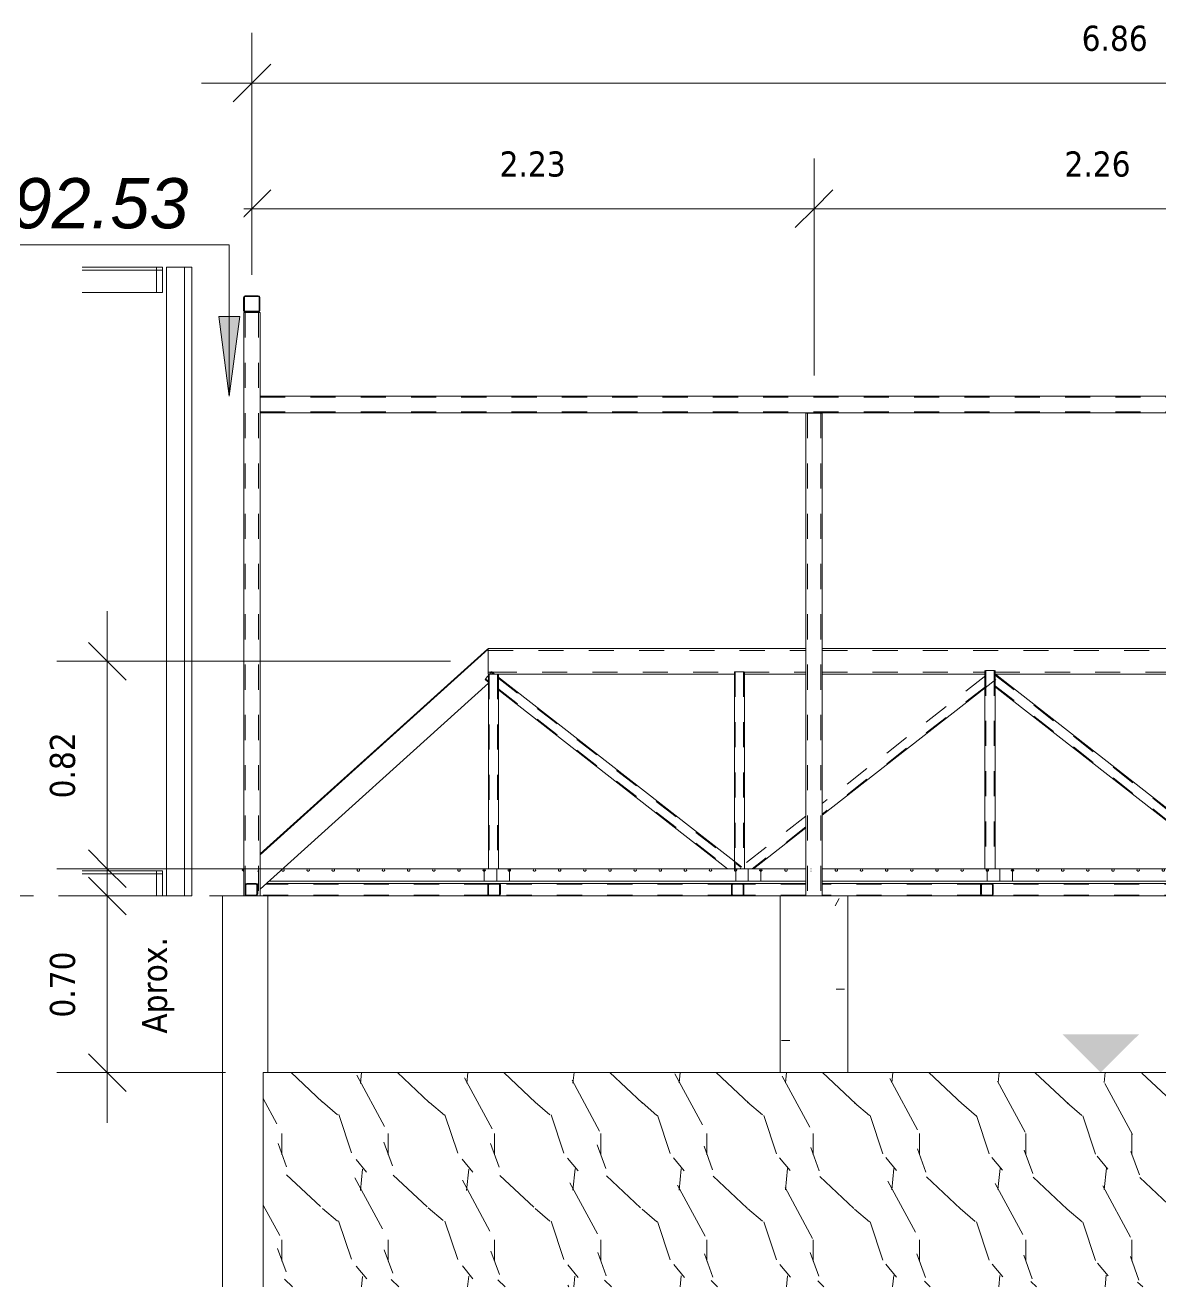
# Model space of a CAD drawing. Header units: metres. Extents: x 118 to 503, y -395 to 55.
# Drawn here: x 444.5 to 449.02, y 3.17 to 8.18 of the extents above; entities that cross this region are included whole.
import ezdxf

# ---------------------------------------------------------------- set-up
doc = ezdxf.new("R2010")
doc.units = ezdxf.units.M
doc.linetypes.add('Centre', pattern=[0.03175, 0.00635, -0.00475, 0.0159, -0.00475])
doc.linetypes.add('Overhead', pattern=[0.003969, 0.002381, -0.001587])
for name, color, linetype, lineweight in [('A-ANNO-DIMS', 7, 'Continuous', 9), ('A-ANNO-DIMS-100', 7, 'Continuous', 9), ('A-DETL-GENF', 7, 'Continuous', 9), ('A-FLOR-LEVL', 7, 'Continuous', 9), ('A-GENM', 7, 'Continuous', 9), ('A-GLAZ-CWMG', 7, 'Continuous', 9), ('A-WALL', 7, 'Continuous', 9), ('G-ANNO-DIMS', 7, 'Continuous', 9), ('S-BEAM', 7, 'Continuous', 9), ('S-COLS', 7, 'Continuous', 9)]:
    doc.layers.add(name, color=color, linetype=linetype, lineweight=lineweight)
doc.layers.add('C-TOPO', color=7, linetype='Continuous', lineweight=9, true_color=0x7f7f7f)
doc.styles.add('Arial_I', font='ariali.ttf', dxfattribs={"height": 0.2})
doc.styles.add('Tahoma_2', font='tahoma.ttf', dxfattribs={"height": 0.1})
doc.dimstyles.new('R_Tahoma_1_0', dxfattribs={"dimscale": 0.3048, "dimtxt": 0.104402, "dimasz": 0.492126, "dimexe": 0.656168, "dimexo": 0.492126, "dimgap": 0.328084, "dimtad": 1, "dimrnd": 0.01, "dimzin": 0, "dimdsep": 46, "dimtxsty": 'Tahoma_2', "dimblk1": 'OBLIQUE', "dimblk2": 'OBLIQUE', "dimsah": 1, "dimcen": 0.09, "dimdle": 0.656168, "dimazin": 2, "dimtfac": 1, "dimtdec": 4, "dimtix": 1, "dimtmove": 0, "dimatfit": 3, "dimfxl": 1, "dimtvp": 1, "dimtolj": 1, "dimtzin": 0, "dimarcsym": 2})
pattern_1 = [(0, (-467.881, 4.959), (0, 0.15), [])]
pattern_2 = [(0, (-470.218, 4.959), (0, 0.15), [])]

# ---------------------------------------------------------------- blocks, each defined once
blk = doc.blocks.new('Grating Peldaño - 1100 x 1000-1777351-Sección 05')
at = {"layer": 'A-GENM'}
for p, q in [((-470.8605, 4.8293), (-470.8615, 4.8293)), ((-470.8615, 4.8193), (-470.8605, 4.8193)), ((-470.7605, 4.8293), (-470.7615, 4.8293)), ((-470.7615, 4.8293), (-469.9105, 4.8293)), ((-470.7615, 4.8193), (-470.7605, 4.8193)), ((-470.6605, 4.8293), (-470.6615, 4.8293)), ((-470.6615, 4.8193), (-470.6605, 4.8193)), ((-470.5605, 4.8293), (-470.5615, 4.8293)), ((-470.5615, 4.8193), (-470.5605, 4.8193)), ((-470.4605, 4.8293), (-470.4615, 4.8293)), ((-470.4615, 4.8193), (-470.4605, 4.8193)), ((-470.3605, 4.8293), (-470.3615, 4.8293)), ((-470.3615, 4.8193), (-470.3605, 4.8193)), ((-470.2605, 4.8293), (-470.2615, 4.8293)), ((-470.2615, 4.8193), (-470.2605, 4.8193)), ((-470.1605, 4.8293), (-470.1615, 4.8293)), ((-470.1615, 4.8193), (-470.1605, 4.8193)), ((-470.0605, 4.8293), (-470.0615, 4.8293)), ((-470.0615, 4.8193), (-470.0605, 4.8193)), ((-469.9605, 4.8293), (-469.9615, 4.8293)), ((-469.9615, 4.8193), (-469.9605, 4.8193)), ((-469.9605, 4.8293), (-469.9105, 4.8293)), ((-469.9605, 4.7793), (-469.9605, 4.8293)), ((-469.9105, 4.7793), (-469.9105, 4.8293)), ((-469.9105, 4.7793), (-469.9105, 4.8293)), ((-469.9105, 4.7793), (-470.817, 4.7793)), ((-469.9105, 4.7793), (-469.9605, 4.7793))]:
    blk.add_line(p, q, dxfattribs=at)
for centre, start_param, end_param in [((-470.7605, 4.8243), 1.308997, 1.570796), ((-470.7605, 4.8243), 1.570796, 4.712389), ((-470.7605, 4.8243), 4.712389, 6.283185), ((-470.6605, 4.8243), 4.712389, 7.853982), ((-470.6605, 4.8243), 1.570796, 4.712389), ((-470.5605, 4.8243), 4.712389, 7.853982), ((-470.5605, 4.8243), 1.570796, 4.712389), ((-470.4605, 4.8243), 4.712389, 7.853982), ((-470.4605, 4.8243), 1.570796, 4.712389), ((-470.3605, 4.8243), 4.712389, 7.853982), ((-470.3605, 4.8243), 1.570796, 4.712389), ((-470.2605, 4.8243), 4.712389, 7.853982), ((-470.2605, 4.8243), 1.570796, 4.712389), ((-470.1605, 4.8243), 4.712389, 7.853982), ((-470.1605, 4.8243), 1.570796, 4.712389), ((-470.0605, 4.8243), 4.712389, 7.853982), ((-470.0605, 4.8243), 1.570796, 4.712389), ((-469.9605, 4.8243), 4.712389, 7.853982), ((-469.9605, 4.8243), 1.570796, 4.712389)]:
    blk.add_ellipse(centre, major_axis=(0, 0.005), ratio=1, start_param=start_param, end_param=end_param, dxfattribs=at)
blk = doc.blocks.new('Grating Peldaño - 1100 x 1000-1798489-Sección 05')
at = {"layer": 'A-GENM'}
for p, q in [((-469.9105, 4.8293), (-468.9105, 4.8293)), ((-469.9105, 4.8293), (-469.9105, 4.7793)), ((-469.9105, 4.8293), (-469.8605, 4.8293)), ((-469.9105, 4.8293), (-469.9105, 4.7793)), ((-469.8605, 4.8293), (-469.8615, 4.8293)), ((-469.8615, 4.8193), (-469.8605, 4.8193)), ((-469.8605, 4.8293), (-469.8605, 4.7793)), ((-469.7605, 4.8293), (-469.7615, 4.8293)), ((-469.7615, 4.8193), (-469.7605, 4.8193)), ((-469.6605, 4.8293), (-469.6615, 4.8293)), ((-469.6615, 4.8193), (-469.6605, 4.8193)), ((-469.5605, 4.8293), (-469.5615, 4.8293)), ((-469.5615, 4.8193), (-469.5605, 4.8193)), ((-469.4605, 4.8293), (-469.4615, 4.8293)), ((-469.4615, 4.8193), (-469.4605, 4.8193)), ((-469.3605, 4.8293), (-469.3615, 4.8293)), ((-469.3615, 4.8193), (-469.3605, 4.8193)), ((-469.2605, 4.8293), (-469.2615, 4.8293)), ((-469.2615, 4.8193), (-469.2605, 4.8193)), ((-469.1605, 4.8293), (-469.1615, 4.8293)), ((-469.1615, 4.8193), (-469.1605, 4.8193)), ((-469.0605, 4.8293), (-469.0615, 4.8293)), ((-469.0615, 4.8193), (-469.0605, 4.8193)), ((-468.9605, 4.8293), (-468.9615, 4.8293)), ((-468.9615, 4.8193), (-468.9605, 4.8193)), ((-468.9605, 4.8293), (-468.9105, 4.8293)), ((-468.9605, 4.8293), (-468.9605, 4.7793)), ((-468.9105, 4.7793), (-468.9105, 4.8293)), ((-468.9105, 4.8293), (-468.9105, 4.7793)), ((-468.9105, 4.7793), (-469.9105, 4.7793)), ((-469.8605, 4.7793), (-469.9105, 4.7793)), ((-468.9105, 4.7793), (-468.9605, 4.7793))]:
    blk.add_line(p, q, dxfattribs=at)
for centre, start_param, end_param in [((-469.8605, 4.8243), 4.712389, 7.853982), ((-469.8605, 4.8243), 1.570796, 4.712389), ((-469.7605, 4.8243), 4.712389, 7.853982), ((-469.7605, 4.8243), 1.570796, 4.712389), ((-469.6605, 4.8243), 4.712389, 7.853982), ((-469.6605, 4.8243), 1.570796, 4.712389), ((-469.5605, 4.8243), 4.712389, 7.853982), ((-469.5605, 4.8243), 1.570796, 4.712389), ((-469.4605, 4.8243), 4.712389, 7.853982), ((-469.4605, 4.8243), 1.570796, 4.712389), ((-469.3605, 4.8243), 4.712389, 7.853982), ((-469.3605, 4.8243), 1.570796, 4.712389), ((-469.2605, 4.8243), 4.712389, 7.853982), ((-469.2605, 4.8243), 1.570796, 4.712389), ((-469.1605, 4.8243), 4.712389, 7.853982), ((-469.1605, 4.8243), 1.570796, 4.712389), ((-469.0605, 4.8243), 4.712389, 7.853982), ((-469.0605, 4.8243), 1.570796, 4.712389), ((-468.9605, 4.8243), 4.712389, 7.853982), ((-468.9605, 4.8243), 1.570796, 3.141593), ((-468.9605, 4.8243), 3.141591, 4.712386)]:
    blk.add_ellipse(centre, major_axis=(0, 0.005), ratio=1, start_param=start_param, end_param=end_param, dxfattribs=at)
blk = doc.blocks.new('Grating Peldaño - 1100 x 1000-V82-Sección 05')
at = {"layer": 'A-GENM'}
for p, q in [((-468.9105, 4.8293), (-468.6817, 4.8293)), ((-468.9105, 4.8293), (-468.9105, 4.7793)), ((-468.9105, 4.8293), (-468.8605, 4.8293)), ((-468.9105, 4.7793), (-468.9105, 4.8293)), ((-468.8605, 4.8293), (-468.8615, 4.8293)), ((-468.8615, 4.8193), (-468.8605, 4.8193)), ((-468.8605, 4.7793), (-468.8605, 4.8293)), ((-468.7605, 4.8293), (-468.7615, 4.8293)), ((-468.7615, 4.8193), (-468.7605, 4.8193)), ((-468.6605, 4.8293), (-468.6615, 4.8293)), ((-468.6615, 4.8193), (-468.6605, 4.8193)), ((-468.6168, 4.8293), (-467.9105, 4.8293)), ((-468.5605, 4.8293), (-468.5615, 4.8293)), ((-468.5615, 4.8193), (-468.5605, 4.8193)), ((-468.4605, 4.8293), (-468.4615, 4.8293)), ((-468.4615, 4.8193), (-468.4605, 4.8193)), ((-468.3605, 4.8293), (-468.3615, 4.8293)), ((-468.3615, 4.8193), (-468.3605, 4.8193)), ((-468.2605, 4.8293), (-468.2615, 4.8293)), ((-468.2615, 4.8193), (-468.2605, 4.8193)), ((-468.1605, 4.8293), (-468.1615, 4.8293)), ((-468.1615, 4.8193), (-468.1605, 4.8193)), ((-468.0605, 4.8293), (-468.0615, 4.8293)), ((-468.0615, 4.8193), (-468.0605, 4.8193)), ((-467.9605, 4.8293), (-467.9615, 4.8293)), ((-467.9615, 4.8193), (-467.9605, 4.8193)), ((-467.9605, 4.8293), (-467.9105, 4.8293)), ((-467.9605, 4.7793), (-467.9605, 4.8293)), ((-467.9105, 4.7793), (-467.9105, 4.8293)), ((-467.9105, 4.7793), (-467.9105, 4.8293)), ((-468.6817, 4.7793), (-468.9105, 4.7793)), ((-468.8605, 4.7793), (-468.9105, 4.7793)), ((-467.9105, 4.7793), (-468.6168, 4.7793)), ((-467.9105, 4.7793), (-467.9605, 4.7793))]:
    blk.add_line(p, q, dxfattribs=at)
for centre, start_param, end_param in [((-468.8605, 4.8243), 4.712389, 7.853982), ((-468.8605, 4.8243), 1.570796, 4.712389), ((-468.7605, 4.8243), 4.712389, 7.853982), ((-468.7605, 4.8243), 1.570796, 4.712389), ((-468.5605, 4.8243), 4.712389, 7.853982), ((-468.5605, 4.8243), 1.570796, 4.712389), ((-468.4605, 4.8243), 4.712389, 7.853982), ((-468.4605, 4.8243), 1.570796, 4.712389), ((-468.3605, 4.8243), 4.712389, 7.853982), ((-468.3605, 4.8243), 1.570796, 4.712389), ((-468.2605, 4.8243), 4.712389, 7.853982), ((-468.2605, 4.8243), 1.570796, 4.712389), ((-468.1605, 4.8243), 4.712389, 7.853982), ((-468.1605, 4.8243), 1.570796, 4.712389), ((-468.0605, 4.8243), 4.712389, 7.853982), ((-468.0605, 4.8243), 1.570796, 4.712389), ((-467.9605, 4.8243), 4.712389, 7.853982), ((-467.9605, 4.8243), 1.570796, 4.712389)]:
    blk.add_ellipse(centre, major_axis=(0, 0.005), ratio=1, start_param=start_param, end_param=end_param, dxfattribs=at)
blk = doc.blocks.new('RHS-Rectangular Hollow Section - 50 x 50-1799299-Sección 05')
at = {"layer": 'S-BEAM'}
for p, q in [((-466.9193, 4.7713), (-466.9565, 4.7713)), ((-466.9565, 4.7681), (-466.9193, 4.7681)), ((-466.9629, 4.7649), (-466.9629, 4.7277)), ((-466.9597, 4.7277), (-466.9597, 4.7649)), ((-466.9193, 4.7245), (-466.9565, 4.7245)), ((-466.9565, 4.7213), (-466.9193, 4.7213)), ((-466.9161, 4.7649), (-466.9161, 4.7277)), ((-466.9129, 4.7277), (-466.9129, 4.7649))]:
    blk.add_line(p, q, dxfattribs=at)
for centre, radius, start, end in [((-466.9565, 4.7649), 0.0064, 90, 180), ((-466.9565, 4.7649), 0.0032, 90, 180), ((-466.9193, 4.7649), 0.0064, 0, 90), ((-466.9193, 4.7649), 0.0032, 0, 90), ((-466.9565, 4.7277), 0.0064, 180, 270), ((-466.9565, 4.7277), 0.0032, 180, 270), ((-466.9193, 4.7277), 0.0064, 270, 0), ((-466.9193, 4.7277), 0.0032, 270, 0)]:
    blk.add_arc(centre, radius, start, end, dxfattribs=at)
blk = doc.blocks.new('RHS-Rectangular Hollow Section - 50 x 50-1799764-Sección 05')
at = {"layer": 'S-BEAM'}
for p, q in [((-468.9343, 4.7713), (-468.9715, 4.7713)), ((-468.9715, 4.7681), (-468.9343, 4.7681)), ((-468.9779, 4.7649), (-468.9779, 4.7277)), ((-468.9747, 4.7277), (-468.9747, 4.7649)), ((-468.9343, 4.7245), (-468.9715, 4.7245)), ((-468.9715, 4.7213), (-468.9343, 4.7213)), ((-468.9311, 4.7649), (-468.9311, 4.7277)), ((-468.9279, 4.7277), (-468.9279, 4.7649))]:
    blk.add_line(p, q, dxfattribs=at)
for centre, radius, start, end in [((-468.9715, 4.7649), 0.0064, 90, 180), ((-468.9715, 4.7649), 0.0032, 90, 180), ((-468.9343, 4.7649), 0.0064, 0, 90), ((-468.9343, 4.7649), 0.0032, 0, 90), ((-468.9715, 4.7277), 0.0064, 180, 270), ((-468.9715, 4.7277), 0.0032, 180, 270), ((-468.9343, 4.7277), 0.0064, 270, 0), ((-468.9343, 4.7277), 0.0032, 270, 0)]:
    blk.add_arc(centre, radius, start, end, dxfattribs=at)
blk = doc.blocks.new('RHS-Rectangular Hollow Section - 50 x 50-1805022-Sección 05')
at = {"layer": 'S-BEAM'}
for p, q in [((-470.8673, 4.7713), (-470.9045, 4.7713)), ((-470.9045, 4.7681), (-470.8673, 4.7681)), ((-470.9109, 4.7649), (-470.9109, 4.7277)), ((-470.9077, 4.7277), (-470.9077, 4.7649)), ((-470.8673, 4.7245), (-470.9045, 4.7245)), ((-470.9045, 4.7213), (-470.8673, 4.7213)), ((-470.8641, 4.7649), (-470.8641, 4.7277)), ((-470.8609, 4.7277), (-470.8609, 4.7649))]:
    blk.add_line(p, q, dxfattribs=at)
for centre, radius, start, end in [((-470.9045, 4.7649), 0.0064, 90, 180), ((-470.9045, 4.7649), 0.0032, 90, 180), ((-470.8673, 4.7649), 0.0064, 0, 90), ((-470.8673, 4.7649), 0.0032, 0, 90), ((-470.9045, 4.7277), 0.0064, 180, 270), ((-470.9045, 4.7277), 0.0032, 180, 270), ((-470.8673, 4.7277), 0.0064, 270, 0), ((-470.8673, 4.7277), 0.0032, 270, 0)]:
    blk.add_arc(centre, radius, start, end, dxfattribs=at)
blk = doc.blocks.new('RHS-Rectangular Hollow Section - 50 x 50-1803755-Sección 05')
at = {"layer": 'S-BEAM', "linetype": 'Overhead'}
for p, q in [((-469.9395, 4.7681), (-470.8294, 4.7681)), ((-468.9715, 4.7681), (-469.9023, 4.7681)), ((-468.6817, 4.7681), (-468.9343, 4.7681)), ((-467.9805, 4.7681), (-468.6168, 4.7681)), ((-466.9565, 4.7681), (-467.9433, 4.7681)), ((-466.4252, 4.7681), (-466.9193, 4.7681)), ((-465.9815, 4.7681), (-466.3603, 4.7681)), ((-465.0175, 4.7681), (-465.9443, 4.7681)), ((-464.0744, 4.7681), (-464.9803, 4.7681)), ((-463.9545, 4.7681), (-463.9891, 4.7681)), ((-463.9075, 4.7681), (-463.9173, 4.7681)), ((-469.9395, 4.7245), (-470.8514, 4.7245)), ((-468.9715, 4.7245), (-469.9023, 4.7245)), ((-468.6817, 4.7245), (-468.9343, 4.7245)), ((-467.9805, 4.7245), (-468.6167, 4.7245)), ((-466.9565, 4.7245), (-467.9433, 4.7245)), ((-466.4252, 4.7245), (-466.9193, 4.7245)), ((-465.9815, 4.7245), (-466.3602, 4.7245)), ((-465.0175, 4.7245), (-465.9443, 4.7245)), ((-464.0744, 4.7245), (-464.9803, 4.7245)), ((-463.9545, 4.7245), (-463.9891, 4.7245)), ((-463.9075, 4.7245), (-463.9173, 4.7245))]:
    blk.add_line(p, q, dxfattribs=at)
at = {"layer": 'S-BEAM'}
for p, q in [((-469.9395, 4.7713), (-470.8259, 4.7713)), ((-468.9715, 4.7713), (-469.9023, 4.7713)), ((-468.6817, 4.7713), (-468.9343, 4.7713)), ((-467.9805, 4.7713), (-468.6168, 4.7713)), ((-466.9565, 4.7713), (-467.9433, 4.7713)), ((-466.4252, 4.7713), (-466.9193, 4.7713)), ((-465.9815, 4.7713), (-466.3603, 4.7713)), ((-465.0175, 4.7713), (-465.9443, 4.7713)), ((-464.0744, 4.7713), (-464.9803, 4.7713)), ((-463.9545, 4.7713), (-463.9891, 4.7713)), ((-463.9075, 4.7713), (-463.9173, 4.7713)), ((-463.9075, 4.7649), (-463.9075, 4.7713)), ((-470.8108, 4.7213), (-469.9395, 4.7213)), ((-469.9023, 4.7213), (-468.9715, 4.7213)), ((-468.9343, 4.7213), (-468.7842, 4.7213)), ((-468.5142, 4.7213), (-467.9805, 4.7213)), ((-467.9433, 4.7213), (-466.9565, 4.7213)), ((-466.9193, 4.7213), (-466.5277, 4.7213)), ((-466.2577, 4.7213), (-465.9815, 4.7213)), ((-465.9443, 4.7213), (-465.0175, 4.7213)), ((-464.9803, 4.7213), (-464.2111, 4.7213)), ((-463.9075, 4.7649), (-463.9075, 4.7277)), ((-463.9075, 4.7213), (-463.9075, 4.7277))]:
    blk.add_line(p, q, dxfattribs=at)
blk = doc.blocks.new('M_Concrete-Rectangular-Column - 270 x 400-V85-Sección 05')
at = {"layer": 'S-COLS'}
h = blk.add_hatch(dxfattribs=at)
h.set_pattern_fill('FP_908', color=256, style=0, pattern_type=2)
h.set_pattern_definition([(0, (-466.837, 4.959), (0.8128, 0.2032), [0.03353, -0.57607, 0.03353, -0.57607, -3.251]), (0, (-466.837, 4.959), (0.8128, 0.2032), [-1.219, 0.03353, -1.186, 0.03353, -0.57607, -1.422]), (0, (-466.837, 4.959), (0.8128, 0.2032), [-3.048, 0.03353, -0.37287, 0.03353, -0.98247]), (120, (-466.532, 5.061), (-0.582376, 0.602305), [0.03353, -0.57607, 0.03353, -0.57607, -3.251]), (120, (-466.532, 5.061), (-0.582376, 0.602305), [-1.219, 0.03353, -1.186, 0.03353, -0.57607, -1.422]), (120, (-466.532, 5.061), (-0.582376, 0.602305), [-3.048, 0.03353, -0.37287, 0.03353, -0.98247]), (240, (-466.431, 5.467), (-0.230424, -0.805505), [0.03353, -0.57607, 0.03353, -0.57607, -3.251]), (240, (-466.431, 5.467), (-0.230424, -0.805505), [-1.219, 0.03353, -1.186, 0.03353, -0.57607, -1.422]), (240, (-466.431, 5.467), (-0.230424, -0.805505), [-3.048, 0.03353, -0.37287, 0.03353, -0.98247])])
h.paths.add_polyline_path([(-468.5142, 4.0188), (-468.5142, 4.7213), (-468.7842, 4.7213), (-468.7842, 4.0188)])
for p, q in [((-468.7842, 4.7213), (-468.7842, 4.0188)), ((-468.5142, 4.7213), (-468.7842, 4.7213)), ((-468.5142, 4.7213), (-468.5142, 4.0188))]:
    blk.add_line(p, q, dxfattribs=at)
blk = doc.blocks.new('M_C-Channel - C100X8-1805023-Sección 05')
at = {"layer": 'S-BEAM'}
for p, q in [((-469.9473, 5.7029), (-470.8515, 4.8881)), ((-470.8515, 4.8853), (-469.9449, 5.7023)), ((-469.9473, 5.7029), (-469.9449, 5.7029)), ((-469.9027, 5.6032), (-469.904, 5.6021)), ((-469.9429, 5.567), (-470.851, 4.7487)), ((-470.9164, 4.8296), (-470.922, 4.8245)), ((-470.919, 4.8245), (-470.922, 4.8245)), ((-470.919, 4.8245), (-470.9164, 4.8269)), ((-470.9164, 4.8217), (-470.919, 4.8245))]:
    blk.add_line(p, q, dxfattribs=at)
blk.add_ellipse((-470.9215, 4.8245), major_axis=(-0.00502, 0.00557), ratio=0.056298, start_param=1.520106, end_param=2.829103, dxfattribs=at)
blk = doc.blocks.new('M_C-Channel - C100X8-1802283-Sección 05')
at = {"layer": 'S-BEAM'}
for p, q in [((-469.9449, 5.6032), (-469.9449, 5.7052)), ((-469.9449, 5.7052), (-468.6817, 5.7052)), ((-468.6167, 5.7052), (-466.4252, 5.7052)), ((-466.3602, 5.7052), (-464.9464, 5.7052)), ((-464.9464, 5.7052), (-464.9464, 5.6032)), ((-469.9429, 5.6032), (-469.9449, 5.6032)), ((-468.964, 5.6032), (-469.9047, 5.6032)), ((-468.6817, 5.6032), (-468.9278, 5.6032)), ((-467.9679, 5.6032), (-468.6167, 5.6032)), ((-466.9602, 5.6032), (-467.9316, 5.6032)), ((-466.4252, 5.6032), (-466.9266, 5.6032)), ((-464.9464, 5.6032), (-466.3602, 5.6032))]:
    blk.add_line(p, q, dxfattribs=at)
at = {"layer": 'S-BEAM', "linetype": 'Overhead'}
for p, q in [((-469.9449, 5.6977), (-468.6817, 5.6977)), ((-468.6167, 5.6977), (-466.4252, 5.6977)), ((-466.3602, 5.6977), (-464.9464, 5.6977)), ((-469.9449, 5.6107), (-469.9338, 5.6107)), ((-469.9301, 5.6107), (-468.964, 5.6107)), ((-468.9278, 5.6107), (-468.6817, 5.6107)), ((-468.6167, 5.6107), (-467.9679, 5.6107)), ((-467.9316, 5.6107), (-466.9602, 5.6107)), ((-466.9266, 5.6107), (-466.4252, 5.6107)), ((-466.3602, 5.6107), (-464.9464, 5.6107))]:
    blk.add_line(p, q, dxfattribs=at)
blk = doc.blocks.new('RHS-Rectangular Hollow Section - 40 x 40-1802532-Sección 05')
at = {"layer": 'S-BEAM'}
for p, q in [((-469.9565, 5.5816), (-469.9408, 5.5693)), ((-469.9526, 5.5867), (-469.956, 5.5823)), ((-469.9526, 5.5867), (-469.9405, 5.6021)), ((-469.9396, 5.6032), (-469.9358, 5.6081)), ((-469.9324, 5.6125), (-469.9358, 5.6081)), ((-469.9192, 5.6032), (-469.9319, 5.6131)), ((-468.9376, 4.8363), (-469.9071, 5.5937)), ((-469.9071, 5.543), (-468.9937, 4.8293)), ((-468.9415, 4.8312), (-468.943, 4.8293))]:
    blk.add_line(p, q, dxfattribs=at)
at = {"layer": 'S-BEAM', "linetype": 'Overhead'}
for p, q in [((-469.9546, 5.5841), (-469.9405, 5.5732)), ((-469.9339, 5.6106), (-469.9244, 5.6032)), ((-469.9071, 5.5897), (-468.9395, 4.8338)), ((-469.9071, 5.547), (-468.9885, 4.8293))]:
    blk.add_line(p, q, dxfattribs=at)
blk = doc.blocks.new('RHS-Rectangular Hollow Section - 40 x 40-1802551-Sección 05')
at = {"layer": 'S-BEAM', "linetype": 'Overhead'}
for p, q in [((-467.9664, 5.5972), (-468.6167, 5.0892)), ((-467.9286, 5.5841), (-467.9329, 5.5808)), ((-467.9664, 5.5546), (-468.6167, 5.0465)), ((-468.6817, 5.0384), (-468.9436, 4.8338)), ((-468.6817, 4.9958), (-468.8947, 4.8293))]:
    blk.add_line(p, q, dxfattribs=at)
at = {"layer": 'S-BEAM'}
for p, q in [((-468.6167, 5.0425), (-467.9267, 5.5816)), ((-467.9329, 5.5897), (-467.9306, 5.5867)), ((-468.8895, 4.8293), (-468.6817, 4.9917)), ((-468.9402, 4.8293), (-468.9417, 4.8312))]:
    blk.add_line(p, q, dxfattribs=at)
blk = doc.blocks.new('RHS-Rectangular Hollow Section - 40 x 40-V86-Sección 05')
at = {"layer": 'S-BEAM'}
for p, q in [((-466.9472, 4.8363), (-467.933, 5.6065)), ((-467.933, 5.5557), (-467.0033, 4.8293)), ((-466.9511, 4.8312), (-466.9526, 4.8293)), ((-466.9511, 4.8312), (-466.9472, 4.8363))]:
    blk.add_line(p, q, dxfattribs=at)
at = {"layer": 'S-BEAM', "linetype": 'Overhead'}
for p, q in [((-467.933, 5.6024), (-466.9492, 4.8338)), ((-467.933, 5.5598), (-466.9981, 4.8293))]:
    blk.add_line(p, q, dxfattribs=at)
blk = doc.blocks.new('RHS-Rectangular Hollow Section - 40 x 40-1802787-Sección 05')
at = {"layer": 'S-BEAM'}
for p, q in [((-469.9438, 5.6032), (-469.9438, 4.8293)), ((-469.9374, 5.6032), (-469.9436, 5.6032)), ((-469.9374, 5.6032), (-469.9102, 5.6032)), ((-469.904, 5.6032), (-469.9102, 5.6032)), ((-469.9038, 4.8293), (-469.9038, 5.6032))]:
    blk.add_line(p, q, dxfattribs=at)
at = {"layer": 'S-BEAM', "linetype": 'Overhead'}
for p, q in [((-469.9406, 5.6032), (-469.9406, 4.8293)), ((-469.907, 5.6032), (-469.907, 4.8293))]:
    blk.add_line(p, q, dxfattribs=at)
blk = doc.blocks.new('RHS-Rectangular Hollow Section - 40 x 40-V89-Sección 05')
at = {"layer": 'S-BEAM'}
for p, q in [((-468.9659, 5.6124), (-468.9659, 4.8505)), ((-468.9595, 5.6124), (-468.9651, 5.6124)), ((-468.9595, 5.6124), (-468.9323, 5.6124)), ((-468.9268, 5.6124), (-468.9323, 5.6124)), ((-468.9259, 4.8293), (-468.9259, 5.6124)), ((-468.9659, 4.8504), (-468.9659, 4.8293))]:
    blk.add_line(p, q, dxfattribs=at)
at = {"layer": 'S-BEAM', "linetype": 'Overhead'}
for p, q in [((-468.9627, 5.6124), (-468.9627, 4.848)), ((-468.9291, 5.6124), (-468.9291, 4.8293)), ((-468.9627, 4.8479), (-468.9627, 4.8293))]:
    blk.add_line(p, q, dxfattribs=at)
blk = doc.blocks.new('RHS-Rectangular Hollow Section - 40 x 40-V90-Sección 05')
at = {"layer": 'S-BEAM'}
for p, q in [((-467.9697, 5.6176), (-467.9697, 4.8293)), ((-467.9633, 5.6176), (-467.9679, 5.6176)), ((-467.9633, 5.6176), (-467.9361, 5.6176)), ((-467.9316, 5.6176), (-467.9361, 5.6176)), ((-467.9297, 4.8293), (-467.9297, 5.6176))]:
    blk.add_line(p, q, dxfattribs=at)
at = {"layer": 'S-BEAM', "linetype": 'Overhead'}
for p, q in [((-467.9665, 5.6176), (-467.9665, 4.8293)), ((-467.9329, 5.6176), (-467.9329, 4.8293))]:
    blk.add_line(p, q, dxfattribs=at)
blk = doc.blocks.new('FCA_N_Columna de acero - 65x65mm-1805024-Sección 05')
at = {"layer": 'S-COLS'}
for p, q in [((-466.4252, 6.6413), (-466.4252, 4.7213)), ((-466.4252, 6.6413), (-466.4132, 6.6413)), ((-466.3722, 6.6413), (-466.4132, 6.6413)), ((-466.3722, 6.6413), (-466.3602, 6.6413)), ((-466.3602, 4.7213), (-466.3602, 6.6413))]:
    blk.add_line(p, q, dxfattribs=at)
at = {"layer": 'S-COLS', "linetype": 'Overhead'}
for p, q in [((-466.4192, 6.6413), (-466.4192, 4.7213)), ((-466.3662, 6.6413), (-466.3662, 4.7213))]:
    blk.add_line(p, q, dxfattribs=at)
blk = doc.blocks.new('FCA_N_Columna de acero - 65x65mm-1805007-Sección 05')
at = {"layer": 'S-COLS'}
for p, q in [((-470.9164, 7.0413), (-470.9164, 4.7213)), ((-470.9164, 7.0413), (-470.9044, 7.0413)), ((-470.8634, 7.0413), (-470.9044, 7.0413)), ((-470.8634, 7.0413), (-470.8514, 7.0413)), ((-470.8514, 6.7048), (-470.8514, 7.0413)), ((-470.8514, 4.7213), (-470.8514, 6.6462)), ((-470.9164, 4.7213), (-470.9045, 4.7213)), ((-470.8634, 4.7213), (-470.8673, 4.7213)), ((-470.8634, 4.7213), (-470.8514, 4.7213))]:
    blk.add_line(p, q, dxfattribs=at)
at = {"layer": 'S-COLS', "linetype": 'Overhead'}
for p, q in [((-470.9104, 7.0413), (-470.9104, 4.7649)), ((-470.8574, 7.0413), (-470.8574, 4.7213)), ((-470.9104, 4.7277), (-470.9104, 4.7213))]:
    blk.add_line(p, q, dxfattribs=at)
blk = doc.blocks.new('RHS-Rectangular Hollow Section - 65 x 65-1805353-Sección 05')
at = {"layer": 'S-BEAM'}
for p, q in [((-464.0481, 6.708), (-470.8514, 6.708)), ((-470.8514, 6.708), (-470.8514, 6.7016)), ((-470.8514, 6.6494), (-470.8514, 6.7016)), ((-464.0481, 6.7016), (-464.0481, 6.7078)), ((-464.0481, 6.7016), (-464.0481, 6.6494)), ((-470.8514, 6.6494), (-470.8514, 6.643)), ((-470.8514, 6.643), (-464.0481, 6.643)), ((-464.0481, 6.6432), (-464.0481, 6.6494))]:
    blk.add_line(p, q, dxfattribs=at)
at = {"layer": 'S-BEAM', "linetype": 'Overhead'}
for p, q in [((-470.8514, 6.7048), (-464.0481, 6.7048)), ((-470.8514, 6.6462), (-464.0481, 6.6462))]:
    blk.add_line(p, q, dxfattribs=at)
blk = doc.blocks.new('RHS-Rectangular Hollow Section - 65 x 65-1805227-Sección 05')
at = {"layer": 'S-BEAM'}
for p, q in [((-464.054, 7.1015), (-464.054, 7.0493)), ((-464.0508, 7.0493), (-464.0508, 7.1015)), ((-463.9954, 7.1079), (-464.0476, 7.1079)), ((-464.0476, 7.1047), (-463.9954, 7.1047)), ((-463.9922, 7.1015), (-463.9922, 7.0493)), ((-463.989, 7.0493), (-463.989, 7.1015)), ((-463.9954, 7.0461), (-464.0476, 7.0461)), ((-464.0476, 7.0429), (-463.9954, 7.0429))]:
    blk.add_line(p, q, dxfattribs=at)
for centre, radius, start, end in [((-464.0476, 7.1015), 0.0064, 90, 180), ((-464.0476, 7.1015), 0.0064, 90, 180), ((-464.0476, 7.1015), 0.0032, 90, 180), ((-464.0476, 7.1015), 0.0032, 90, 180), ((-463.9954, 7.1015), 0.0064, 0, 90), ((-463.9954, 7.1015), 0.0064, 0, 90), ((-463.9954, 7.1015), 0.0032, 0, 90), ((-463.9954, 7.1015), 0.0032, 0, 90), ((-464.0476, 7.0493), 0.0064, 180, 270), ((-464.0476, 7.0493), 0.0064, 180, 270), ((-464.0476, 7.0493), 0.0032, 180, 270), ((-464.0476, 7.0493), 0.0032, 180, 270), ((-463.9954, 7.0493), 0.0064, 270, 0), ((-463.9954, 7.0493), 0.0032, 270, 0), ((-463.9954, 7.0493), 0.0064, 270, 0), ((-463.9954, 7.0493), 0.0032, 270, 0)]:
    blk.add_arc(centre, radius, start, end, dxfattribs=at)
blk = doc.blocks.new('Rectangular Mullion - 25 x 100 mm-1847377-Sección 05')
at = {"layer": 'A-GLAZ-CWMG', "true_color": 0xc0c0c0}
h = blk.add_hatch(dxfattribs=at)
h.set_pattern_fill('FP_911', color=9, style=0, pattern_type=2)
h.set_pattern_definition(pattern_2)
h.paths.add_polyline_path([(-471.2627, 7.1213), (-471.2627, 7.2213), (-471.5588, 7.2213), (-471.5588, 7.1213)])
h = blk.add_hatch(dxfattribs=at)
h.set_pattern_fill('FP_910', color=9, style=0, pattern_type=2)
h.set_pattern_definition(pattern_1)
h.paths.add_polyline_path([(-471.2398, 7.1213), (-471.2398, 7.2213), (-471.2627, 7.2213), (-471.2627, 7.1213)])
at = {"layer": 'A-GLAZ-CWMG'}
for p, q in [((-471.2627, 7.2213), (-471.5588, 7.2213)), ((-471.2398, 7.2213), (-471.2627, 7.2213)), ((-471.2627, 7.2213), (-471.2627, 7.1213)), ((-471.2398, 7.1213), (-471.2398, 7.2213)), ((-471.2627, 7.1213), (-471.5588, 7.1213)), ((-471.2627, 7.1213), (-471.2398, 7.1213))]:
    blk.add_line(p, q, dxfattribs=at)
blk = doc.blocks.new('Rectangular Mullion - 25 x 100 mm-1847378-Sección 05')
at = {"layer": 'A-GLAZ-CWMG', "true_color": 0xc0c0c0}
h = blk.add_hatch(dxfattribs=at)
h.set_pattern_fill('FP_911', color=9, style=0, pattern_type=2)
h.set_pattern_definition(pattern_2)
edge = h.paths.add_edge_path()
edge.add_line((-471.5588, 4.7213), (-471.2627, 4.7213))
edge.add_line((-471.2627, 4.7213), (-471.2627, 4.8213))
edge.add_line((-471.2627, 4.8213), (-471.5588, 4.8213))
h = blk.add_hatch(dxfattribs=at)
h.set_pattern_fill('FP_910', color=9, style=0, pattern_type=2)
h.set_pattern_definition(pattern_1)
h.paths.add_polyline_path([(-471.2398, 4.7213), (-471.2398, 4.8213), (-471.2627, 4.8213), (-471.2627, 4.7213)])
at = {"layer": 'A-GLAZ-CWMG'}
for p, q in [((-471.5588, 4.8213), (-471.2627, 4.8213)), ((-471.2398, 4.8213), (-471.2627, 4.8213)), ((-471.2627, 4.8213), (-471.2627, 4.7213)), ((-471.2398, 4.7213), (-471.2398, 4.8213)), ((-471.5588, 4.7213), (-471.2627, 4.7213)), ((-471.2627, 4.7213), (-471.2398, 4.7213))]:
    blk.add_line(p, q, dxfattribs=at)
blk = doc.blocks.new('Circular Mullion - 4_-1847386-Sección 05')
at = {"layer": 'A-GLAZ-CWMG'}
for p, q in [((-471.2238, 7.2213), (-471.2238, 6.8213)), ((-471.1524, 7.2213), (-471.2238, 7.2213)), ((-471.1222, 7.2213), (-471.1524, 7.2213)), ((-471.1524, 7.2213), (-471.1524, 6.8213)), ((-471.1222, 6.8213), (-471.1222, 7.2213))]:
    blk.add_line(p, q, dxfattribs=at)
blk = doc.blocks.new('Circular Mullion - 4_-1847387-Sección 05')
at = {"layer": 'A-GLAZ-CWMG'}
for p, q in [((-471.2238, 5.8213), (-471.2238, 4.7213)), ((-471.1524, 5.8213), (-471.1524, 4.7213)), ((-471.1222, 4.7213), (-471.1222, 5.8213)), ((-471.2238, 4.7213), (-471.1524, 4.7213)), ((-471.1524, 4.7213), (-471.1222, 4.7213))]:
    blk.add_line(p, q, dxfattribs=at)
blk = doc.blocks.new('Circular Mullion - 4_-1847388-Sección 05')
at = {"layer": 'A-GLAZ-CWMG'}
for p, q in [((-471.2238, 6.8213), (-471.2238, 5.8213)), ((-471.1524, 6.8213), (-471.1524, 5.8213)), ((-471.1222, 5.8213), (-471.1222, 6.8213))]:
    blk.add_line(p, q, dxfattribs=at)
blk = doc.blocks.new('DIMBLOCK38-Sección 05')
at = {"layer": 'A-ANNO-DIMS-100'}
for p, q in [((447.6379, 7.4538), (447.6379, 7.6538)), ((449.8944, 7.4538), (449.8944, 7.6538)), ((449.8944, 7.4538), (447.6379, 7.4538)), ((447.6379, 7.4538), (447.6379, 6.7913)), ((449.8944, 7.4538), (449.8944, 6.7913))]:
    blk.add_line(p, q, dxfattribs=at)
at = {"layer": 'A-ANNO-DIMS-100', "lineweight": 18}
for p, q in [((447.6379, 7.4538), (447.7129, 7.5288)), ((449.8944, 7.4538), (449.9694, 7.5288)), ((447.6379, 7.4538), (447.5629, 7.3788)), ((449.8944, 7.4538), (449.8194, 7.3788))]:
    blk.add_line(p, q, dxfattribs=at)
at = {"layer": 'A-ANNO-DIMS-100', "color": 0, "insert": (448.6336, 7.682), "char_height": 0.1, "width": 0.318178, "attachment_point": 1, "line_spacing_factor": 0.994306, "style": 'Tahoma_2'}
blk.add_mtext('2.26', dxfattribs=at)
blk = doc.blocks.new('_Oblique')
at = {"color": 0, "linetype": 'ByBlock', "lineweight": -2}
blk.add_line((-0.5, -0.5), (0.5, 0.5), dxfattribs=at)
blk = doc.blocks.new('DIMBLOCK39-Sección 05')
at = {"layer": 'A-ANNO-DIMS-100'}
for p, q in [((445.4032, 7.4538), (445.4032, 7.6538)), ((447.6379, 7.4538), (447.6379, 7.6538)), ((447.6379, 7.4538), (445.2032, 7.4538)), ((445.4032, 7.4538), (445.4032, 7.1913)), ((447.6379, 7.4538), (447.6379, 6.7913))]:
    blk.add_line(p, q, dxfattribs=at)
at = {"layer": 'A-ANNO-DIMS-100', "lineweight": 18}
for p, q in [((445.4032, 7.4538), (445.4782, 7.5288)), ((447.6379, 7.4538), (447.7129, 7.5288)), ((445.4032, 7.4538), (445.3282, 7.3788)), ((447.6379, 7.4538), (447.5629, 7.3788))]:
    blk.add_line(p, q, dxfattribs=at)
at = {"layer": 'A-ANNO-DIMS-100', "color": 0, "insert": (446.388, 7.682), "char_height": 0.1, "width": 0.318178, "attachment_point": 1, "line_spacing_factor": 0.994306, "style": 'Tahoma_2'}
blk.add_mtext('2.23', dxfattribs=at)
blk = doc.blocks.new('DIMBLOCK42-Sección 05')
at = {"layer": 'A-ANNO-DIMS-100'}
for p, q in [((445.4032, 7.9538), (445.4032, 8.1538)), ((452.2656, 7.9538), (452.2656, 8.1538)), ((452.4656, 7.9538), (445.2032, 7.9538)), ((445.4032, 7.9538), (445.4032, 7.1913)), ((452.2656, 7.9538), (452.2656, 7.1913))]:
    blk.add_line(p, q, dxfattribs=at)
at = {"layer": 'A-ANNO-DIMS-100', "lineweight": 18}
for p, q in [((445.4032, 7.9538), (445.4782, 8.0288)), ((452.2656, 7.9538), (452.3406, 8.0288)), ((445.4032, 7.9538), (445.3282, 7.8788)), ((452.2656, 7.9538), (452.1906, 7.8788))]:
    blk.add_line(p, q, dxfattribs=at)
at = {"layer": 'A-ANNO-DIMS-100', "color": 0, "insert": (448.7018, 8.182), "char_height": 0.1, "width": 0.318178, "attachment_point": 1, "line_spacing_factor": 0.994306, "style": 'Tahoma_2'}
blk.add_mtext('6.86', dxfattribs=at)
blk = doc.blocks.new('DIMBLOCK43-Sección 05')
at = {"layer": 'A-ANNO-DIMS-100'}
for p, q in [((444.8283, 4.6293), (444.8283, 5.8542)), ((444.8283, 5.6542), (444.6283, 5.6542)), ((444.8283, 5.6542), (446.1922, 5.6542)), ((444.8283, 4.8293), (444.6283, 4.8293)), ((444.8283, 4.8293), (446.2266, 4.8293))]:
    blk.add_line(p, q, dxfattribs=at)
at = {"layer": 'A-ANNO-DIMS-100', "lineweight": 18}
for p, q in [((444.8283, 5.6542), (444.7533, 5.7292)), ((444.8283, 5.6542), (444.9033, 5.5792)), ((444.8283, 4.8293), (444.7533, 4.9043)), ((444.8283, 4.8293), (444.9033, 4.7543))]:
    blk.add_line(p, q, dxfattribs=at)
at = {"layer": 'A-ANNO-DIMS-100', "color": 0, "insert": (444.6001, 5.1092), "char_height": 0.1, "width": 0.318178, "attachment_point": 1, "rotation": 90, "line_spacing_factor": 0.994306, "style": 'Tahoma_2'}
blk.add_mtext('0.82', dxfattribs=at)
blk = doc.blocks.new('DIMBLOCK44-Sección 05')
at = {"layer": 'A-ANNO-DIMS-100'}
for p, q in [((444.8283, 4.9213), (444.8283, 3.8188)), ((444.8283, 4.7213), (444.7843, 4.7213)), ((444.8283, 4.7213), (445.0283, 4.7213)), ((444.8283, 4.0188), (444.6283, 4.0188)), ((444.8283, 4.0188), (445.2985, 4.0188))]:
    blk.add_line(p, q, dxfattribs=at)
at = {"layer": 'A-ANNO-DIMS-100', "lineweight": 18}
for p, q in [((444.8283, 4.7213), (444.7533, 4.7963)), ((444.8283, 4.7213), (444.9033, 4.6463)), ((444.8283, 4.0188), (444.7533, 4.0938)), ((444.8283, 4.0188), (444.9033, 3.9438))]:
    blk.add_line(p, q, dxfattribs=at)
at = {"layer": 'A-ANNO-DIMS-100', "color": 0, "char_height": 0.1, "attachment_point": 1, "rotation": 90, "line_spacing_factor": 0.994306, "style": 'Tahoma_2'}
for s, insert, width in [('Aprox.', (444.9658, 4.1737), 0.471301), ('0.70', (444.6001, 4.2375), 0.318178)]:
    blk.add_mtext(s, dxfattribs=dict(at, insert=insert, width=width))
blk = doc.blocks.new('Spot Elevations - Simbolo Cota Elevación-1114047-Sección 05')
at = {"layer": 'G-ANNO-DIMS'}
h = blk.add_hatch(color=256, dxfattribs=at)
edge = h.paths.add_edge_path()
edge.add_line((-464.6627, 6.236), (-464.5527, 6.236))
edge.add_arc((-464.6627, 6.236), 0.11, 0, 90)
edge.add_line((-464.6627, 6.346), (-464.6627, 6.236))
h = blk.add_hatch(color=256, dxfattribs=at)
edge = h.paths.add_edge_path()
edge.add_line((-464.6627, 6.236), (-464.7727, 6.236))
edge.add_arc((-464.6627, 6.236), 0.11, 180, 270)
edge.add_line((-464.6627, 6.126), (-464.6627, 6.236))
for p, q in [((-464.6627, 6.0796), (-464.6627, 6.386)), ((-464.5205, 6.236), (-465.4283, 6.236))]:
    blk.add_line(p, q, dxfattribs=at)
blk.add_circle((-464.6627, 6.236), 0.11, dxfattribs=at)
for start, end in [(0, 90), (180, 270)]:
    blk.add_arc((-464.6627, 6.236), 0.11, start, end, dxfattribs=at)

msp = doc.modelspace()

# ---------------------------------------------------------------- hatches: boundary and pattern name
at = {"layer": 'A-DETL-GENF'}
msp.add_hatch(color=256, dxfattribs=at).paths.add_polyline_path([(448.7777, 4.0188), (448.9293, 4.1704), (448.6261, 4.1704)])
at = {"layer": 'C-TOPO', "true_color": 0xc0c0c0}
h = msp.add_hatch(dxfattribs=at)
h.set_pattern_fill('FP_909', color=9, style=0, pattern_type=2)
h.set_pattern_definition([(108.403, (449.60012, 4.959), (-0.4223753, 0.8463283), [0.16055, -1.177]), (139.346, (449.55012, 5.111), (-2.53420615, 2.1157749), [0.07794, -3.819]), (136.794, (449.913121, 5.162), (-6.33565158, 5.92437058), [0.18543, -9.086]), (109.949, (449.77812, 5.289), (-1.2673031, 3.3857747), [0.09904, -4.853]), (90, (449.7441, 4.959), (-0.42238, 0.42316), [0.08463, -0.33853]), (118.398, (449.744121, 5.044), (2.95646421, -5.500871204), [0.23091, -11.314]), (84.3, (449.63412, 5.247), (-0.42241547, -3.80887854), [0.08505, -4.168]), (129.753, (449.64312, 5.331), (1.68946244, -2.1157728), [0.06605, -3.236])])
h.paths.add_polyline_path([(450.8496, 3.167), (452.1386, 3.167), (452.1386, 4.0188), (445.4485, 4.0188), (445.4485, 3.167), (449.3183, 3.167)])
at = {"layer": 'G-ANNO-DIMS'}
msp.add_hatch(color=256, dxfattribs=at).paths.add_polyline_path([(445.3133, 6.708), (445.3551, 7.0255), (445.2715, 7.0255)])

# ---------------------------------------------------------------- linework, layer by layer
at = {"layer": 'A-FLOR-LEVL', "color": 253, "linetype": 'Centre', "true_color": 0xaaaaaa}
msp.add_line((440.6348, 4.7213), (458.0016, 4.7213), dxfattribs=at)
at = {"layer": 'A-WALL'}
for p, q in [((445.2867, 3.167), (445.2867, 4.7213)), ((445.2867, 4.7213), (445.3707, 4.7213)), ((445.4357, 4.7213), (445.4659, 4.7213)), ((445.4795, 4.7213), (445.4659, 4.7213)), ((445.4659, 4.7213), (445.4659, 4.0188))]:
    msp.add_line(p, q, dxfattribs=at)
at = {"layer": 'C-TOPO', "color": 7}
for q in [(445.4485, 3.167), (452.1386, 4.0188)]:
    msp.add_line((445.4485, 4.0188), q, dxfattribs=at)
at = {"layer": 'G-ANNO-DIMS'}
for p, q in [((445.3133, 7.3099), (444.073, 7.3099)), ((445.3133, 6.708), (445.3133, 7.3099)), ((445.3551, 7.0255), (445.2715, 7.0255)), ((445.2715, 7.0255), (445.3133, 6.708)), ((445.3133, 6.708), (445.3551, 7.0255))]:
    msp.add_line(p, q, dxfattribs=at)

# ---------------------------------------------------------------- block references
at = {"layer": 'A-GENM'}
for name, p in [('Grating Peldaño - 1100 x 1000-1777351-Sección 05', (916.2871, 0)), ('Grating Peldaño - 1100 x 1000-1798489-Sección 05', (916.2871, 0)), ('Grating Peldaño - 1100 x 1000-V82-Sección 05', (916.2871, 0)), ('Grating Peldaño - 1100 x 1000-1798489-Sección 05', (918.2871, 0))]:
    msp.add_blockref(name, p, dxfattribs=at)
at = {"layer": 'A-GLAZ-CWMG'}
for name in ['Rectangular Mullion - 25 x 100 mm-1847377-Sección 05', 'Circular Mullion - 4_-1847386-Sección 05', 'Circular Mullion - 4_-1847388-Sección 05', 'Circular Mullion - 4_-1847387-Sección 05', 'Rectangular Mullion - 25 x 100 mm-1847378-Sección 05']:
    msp.add_blockref(name, (916.2871, 0), dxfattribs=at)
at = {"layer": 'G-ANNO-DIMS', "extrusion": (0, 0, -1)}
msp.add_blockref('Spot Elevations - Simbolo Cota Elevación-1114047-Sección 05', (20.5897, 1.0739), dxfattribs=at)
at = {"layer": 'S-BEAM'}
for name, p in [('RHS-Rectangular Hollow Section - 65 x 65-1805227-Sección 05', (909.4241, 0)), ('M_C-Channel - C100X8-1805023-Sección 05', (916.2871, 0)), ('RHS-Rectangular Hollow Section - 50 x 50-1805022-Sección 05', (916.2871, 0)), ('RHS-Rectangular Hollow Section - 50 x 50-1799299-Sección 05', (913.3041, 0)), ('RHS-Rectangular Hollow Section - 50 x 50-1799764-Sección 05', (916.2871, 0)), ('RHS-Rectangular Hollow Section - 50 x 50-1799299-Sección 05', (915.2631, 0))]:
    msp.add_blockref(name, p, dxfattribs=at)
at = {"layer": 'S-BEAM', "linetype": 'Overhead'}
for name in ['RHS-Rectangular Hollow Section - 65 x 65-1805353-Sección 05', 'M_C-Channel - C100X8-1802283-Sección 05', 'RHS-Rectangular Hollow Section - 40 x 40-1802532-Sección 05', 'RHS-Rectangular Hollow Section - 40 x 40-1802787-Sección 05', 'RHS-Rectangular Hollow Section - 40 x 40-V89-Sección 05', 'RHS-Rectangular Hollow Section - 40 x 40-1802551-Sección 05', 'RHS-Rectangular Hollow Section - 40 x 40-V90-Sección 05', 'RHS-Rectangular Hollow Section - 40 x 40-V86-Sección 05', 'RHS-Rectangular Hollow Section - 50 x 50-1803755-Sección 05']:
    msp.add_blockref(name, (916.2871, 0), dxfattribs=at)
at = {"layer": 'S-COLS'}
for name, p in [('FCA_N_Columna de acero - 65x65mm-1805007-Sección 05', (916.2871, 0)), ('FCA_N_Columna de acero - 65x65mm-1805024-Sección 05', (914.0307, 0)), ('M_Concrete-Rectangular-Column - 270 x 400-V85-Sección 05', (916.2871, 0))]:
    msp.add_blockref(name, p, dxfattribs=at)

# ---------------------------------------------------------------- dimensions: what is measured, and where the dimension line sits
at = {"layer": 'A-ANNO-DIMS'}
for base, p1, p2, override, picture, middle in [((445.4032, 7.9538), (452.2656, 7.0413), (445.4032, 7.0413), {"dimpost": '<>', "dimfxl": 6.862356}, 'DIMBLOCK42-Sección 05', (448.8344, 8.1061)), ((445.4032, 7.4538), (447.6379, 6.6413), (445.4032, 7.0413), {"dimpost": '<>', "dimfxl": 2.270227}, 'DIMBLOCK39-Sección 05', (446.5206, 7.6059)), ((447.6379, 7.4538), (449.8944, 6.6413), (447.6379, 6.6413), {"dimpost": '<>', "dimfxl": 2.256471}, 'DIMBLOCK38-Sección 05', (448.7661, 7.6059))]:
    dim = msp.add_linear_dim(base=base, p1=p1, p2=p2, dimstyle='R_Tahoma_1_0', override=override, dxfattribs=at)
    dim.commit()
    dim.dimension.update_dxf_attribs({"geometry": picture, "text_midpoint": middle})
dim = msp.add_linear_dim(base=(444.8283, 5.6542), p1=(446.3766, 4.8293), p2=(446.3422, 5.6542), angle=90, dimstyle='R_Tahoma_1_0', override={"dimpost": '<>', "dimfxl": 0.825604}, dxfattribs=at)
dim.commit()
dim.dimension.update_dxf_attribs({"geometry": 'DIMBLOCK43-Sección 05', "text_midpoint": (444.676, 5.2418)})
dim = msp.add_linear_dim(base=(444.8283, 4.0188), p1=(444.9343, 4.7213), p2=(445.4485, 4.0188), angle=90, text='<>\\XAprox.', dimstyle='R_Tahoma_1_0', override={"dimpost": '<>', "dimfxl": 0.870601}, dxfattribs=at)
dim.commit()
dim.dimension.update_dxf_attribs({"geometry": 'DIMBLOCK44-Sección 05', "text_midpoint": (444.8283, 4.37)})

# ---------------------------------------------------------------- next in the draw order: texts
at = {"layer": 'G-ANNO-DIMS', "insert": (444.2966, 7.5759), "char_height": 0.2, "width": 1.023482, "attachment_point": 1, "line_spacing_factor": 0.941778, "style": 'Arial_I', "bg_fill": 3, "box_fill_scale": 1.25, "bg_fill_color": 256, "bg_fill_true_color": 13158600, "bg_fill_transparency": 0}
msp.add_mtext('292.53', dxfattribs=at)

doc.saveas('drawing.dxf')
